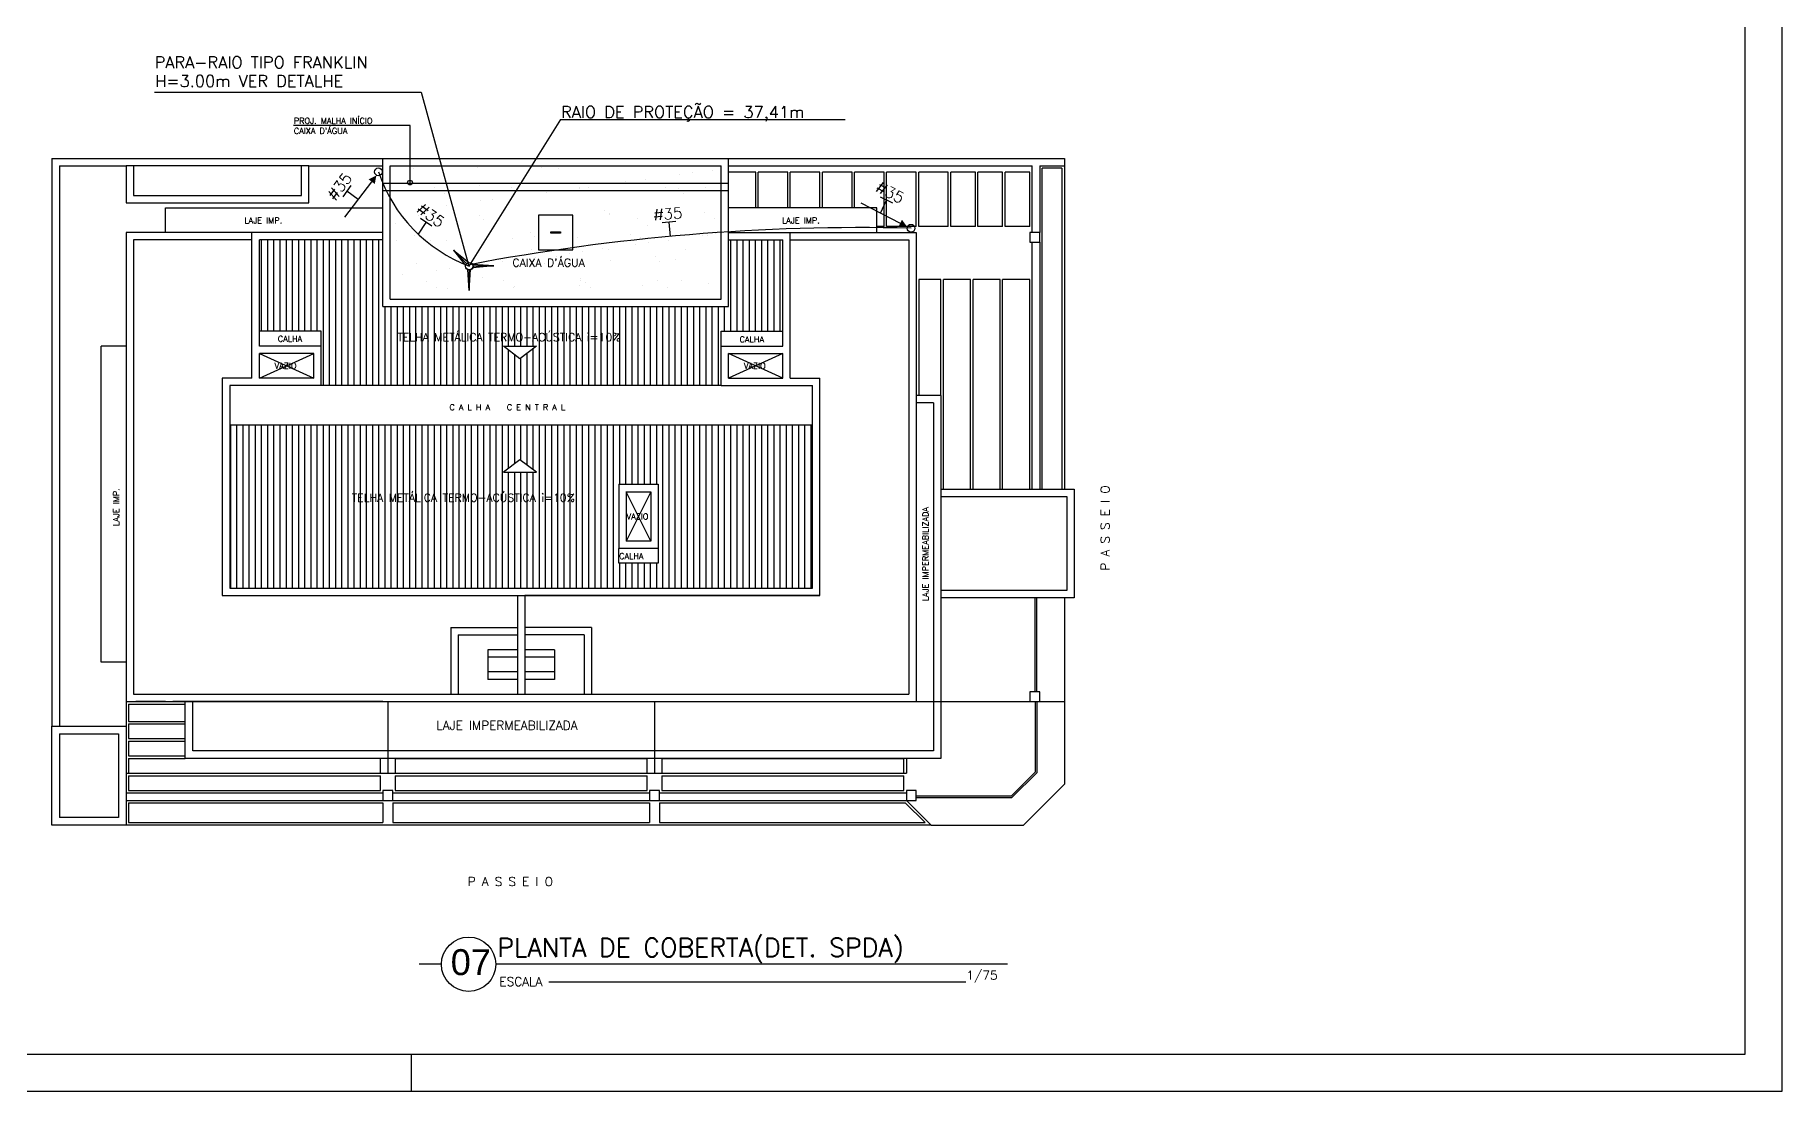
# Model space of a CAD drawing. Header units: millimetres. Extents: x 23536 to 47095, y 9984 to 20154.
# Drawn here: x 23566.61 to 23601.99, y 9984.02 to 10005.41 of the extents above; entities that cross this region are included whole.
import ezdxf
from ezdxf.enums import TextEntityAlignment as Align

# ---------------------------------------------------------------- set-up
doc = ezdxf.new("R2010")
doc.units = ezdxf.units.MM
doc.header["$LTSCALE"] = 30
doc.header["$MEASUREMENT"] = 0
doc.layers.get('0').update_dxf_attribs({"linetype": 'CONTINUOUS'})
for name, color, linetype in [('BITOLA', 7, 'CONTINUOUS'), ('CERC02', 3, 'CONTINUOUS'), ('DESNIVEL', 7, 'CONTINUOUS'), ('INDICACÃO', 9, 'CONTINUOUS'), ('LAYER2', 3, 'CONTINUOUS'), ('LAYER4', 7, 'CONTINUOUS'), ('LAYER8', 1, 'CONTINUOUS'), ('PAREDE01', 2, 'CONTINUOUS'), ('projeto', 8, 'CONTINUOUS'), ('SOMENTE_FIACAO', 3, 'CONTINUOUS'), ('spda', 3, 'CONTINUOUS'), ('TEXT02', 3, 'CONTINUOUS'), ('TEXTO01', 2, 'CONTINUOUS'), ('TEXTO03', 6, 'CONTINUOUS')]:
    doc.layers.add(name, color=color, linetype=linetype)
doc.styles.add('ARIAL', font='arial.ttf', dxfattribs={"height": 0.2})
doc.styles.add('ROMANS', font='romans.shx', dxfattribs={"height": 0.14})

# ---------------------------------------------------------------- blocks, each defined once
blk = doc.blocks.new('A$C00126118')
at = {"layer": 'LAYER2'}
blk.add_line((0.3, 0.367), (0, 0.367), dxfattribs=at)
blk.add_circle((0.667, 0.367), 0.367, dxfattribs=at)
blk = doc.blocks.new('bitol')
for p, q in [((2.3, 3.2), (9.5, 3.2)), ((3.1, 6.9), (10.4, 6.9)), ((5.3, 10), (3.3, 0)), ((9.4, 10), (7.4, 0))]:
    blk.add_line(p, q)
at = {"style": 'ROMANS'}
blk.add_attdef('BS', (10.8, 0), '', height=10, dxfattribs=at)
blk = doc.blocks.new('T')
at = {"linetype": 'Continuous'}
for p, q in [((4.6, 9.5), (-4.6, 9.5)), ((0, 0), (0, 9.5))]:
    blk.add_line(p, q, dxfattribs=at)
blk = doc.blocks.new('*U146', base_point=(-2215.8, 511.3))
at = {"layer": 'SOMENTE_FIACAO', "xscale": 1.2, "yscale": 1.2, "zscale": 1.2, "rotation": 90.00000000000601}
blk.add_blockref('T', (-2215.8, 511.3), dxfattribs=at)

msp = doc.modelspace()

# ---------------------------------------------------------------- linework, layer by layer
for p, q in [((23569.035, 10004.244), (23574.43, 10004.244)), ((23574.43, 10004.244), (23575.398, 10000.726)), ((23577.256, 10003.694, -17.265), (23575.398, 10000.726)), ((23577.256, 10003.694, -17.265), (23583.018, 10003.694, -17.265))]:
    msp.add_line(p, q)
at = {"layer": 'CERC02'}
for p, q in [((23601.987, 9984.02), (23601.987, 10028.57)), ((23574.237, 9984.02), (23574.237, 9984.77)), ((23540.787, 9984.02), (23601.987, 9984.02))]:
    msp.add_line(p, q, dxfattribs=at)
at = {"layer": 'DESNIVEL'}
for centre, radius, start, end in [((23576.501, 10003.62), 3.096, 198.5958, 249.2722), ((23583.354, 9959.152, 34.682), 42.352, 88.6523, 100.8049)]:
    msp.add_arc(centre, radius, start, end, dxfattribs=at)
at = {"layer": 'INDICACÃO'}
msp.add_circle((23575.407, 10000.722), 0.0779, dxfattribs=at)
at = {"layer": 'LAYER2'}
msp.add_line((23586.307, 9986.587), (23575.942, 9986.587), dxfattribs=at)
at = {"layer": 'LAYER4'}
msp.add_line((23577.02, 9986.234), (23585.462, 9986.234), dxfattribs=at)
at = {"layer": 'LAYER8'}
for p, q in [((23601.237, 9984.77), (23601.237, 10027.82)), ((23541.537, 9984.77), (23601.237, 9984.77))]:
    msp.add_line(p, q, dxfattribs=at)
at = {"layer": 'projeto'}
for p, q in [((23574.206, 10003.574, 17.265), (23571.849, 10003.574, 17.265)), ((23574.206, 10002.415, 17.265), (23574.206, 10003.574, 17.265)), ((23566.956, 10002.906, 17.265), (23573.656, 10002.906, 17.265)), ((23566.956, 10002.906, 17.265), (23566.956, 9991.406, 17.265)), ((23567.106, 10002.756, 17.265), (23568.456, 10002.756, 17.265)), ((23567.106, 10002.756, 17.265), (23567.106, 9991.406, 17.265)), ((23568.456, 10002.756, 17.265), (23568.456, 10002.006, 17.265)), ((23572.156, 10002.756, 17.265), (23568.456, 10002.756, 17.265)), ((23568.606, 10002.756, 17.265), (23568.606, 10002.156, 17.265)), ((23572.006, 10002.156, 17.265), (23572.006, 10002.756, 17.265)), ((23572.156, 10002.756, 17.265), (23573.656, 10002.756, 17.265)), ((23572.156, 10002.006, 17.265), (23572.156, 10002.756, 17.265)), ((23573.656, 10002.906, 17.265), (23580.656, 10002.906, 17.265)), ((23573.656, 9999.906, 17.265), (23573.656, 10002.906, 17.265)), ((23573.806, 10002.756, 17.265), (23580.506, 10002.756, 17.265)), ((23573.806, 10000.056, 17.265), (23573.806, 10002.756, 17.265)), ((23575.582, 10002.717, 17.265), (23575.582, 10002.717, 17.265)), ((23576.861, 10002.711, 17.265), (23576.861, 10002.711, 17.265)), ((23579.151, 10002.743, 17.265), (23579.151, 10002.743, 17.265)), ((23580.506, 10001.406, 17.265), (23580.506, 10002.756, 17.265)), ((23580.656, 10002.906, 17.265), (23587.456, 10002.906, 17.265)), ((23580.656, 10001.406, 17.265), (23580.656, 10002.906, 17.265)), ((23580.656, 10002.756, 17.265), (23586.806, 10002.756, 17.265)), ((23586.806, 10001.406, 17.265), (23586.806, 10002.756, 17.265)), ((23586.956, 10002.756, 17.265), (23587.456, 10002.756, 17.265)), ((23586.956, 10002.756, 17.265), (23586.956, 10001.406, 17.265)), ((23587.456, 10002.906, 17.265), (23587.456, 10002.756, 17.265)), ((23587.456, 10002.756, 17.265), (23587.456, 9996.206, 17.265)), ((23573.656, 10002.406, 17.265), (23580.656, 10002.406, 17.265)), ((23574.273, 10002.7, 17.265), (23574.273, 10002.7, 17.265)), ((23577.213, 10002.703, 17.265), (23577.213, 10002.703, 17.265)), ((23578.317, 10002.4, 17.265), (23578.317, 10002.4, 17.265)), ((23578.577, 10002.434, 17.265), (23578.577, 10002.434, 17.265)), ((23578.984, 10002.487, 17.265), (23578.984, 10002.487, 17.265)), ((23579.663, 10002.577, 17.265), (23579.663, 10002.577, 17.265)), ((23579.923, 10002.611, 17.265), (23579.923, 10002.611, 17.265)), ((23580.33, 10002.664, 17.265), (23580.33, 10002.664, 17.265)), ((23581.206, 10002.628, 17.265), (23580.656, 10002.628, 17.265)), ((23581.206, 10001.906, 17.265), (23581.206, 10002.628, 17.265)), ((23581.856, 10002.628, 17.265), (23581.256, 10002.628, 17.265)), ((23581.256, 10001.906, 17.265), (23581.256, 10002.628, 17.265)), ((23581.856, 10001.906, 17.265), (23581.856, 10002.628, 17.265)), ((23582.506, 10002.628, 17.265), (23581.906, 10002.628, 17.265)), ((23581.906, 10001.906, 17.265), (23581.906, 10002.628, 17.265)), ((23582.506, 10002.628, 17.265), (23581.906, 10002.628, 17.265)), ((23581.906, 10001.906, 17.265), (23581.906, 10002.628, 17.265)), ((23582.506, 10001.906, 17.265), (23582.506, 10002.628, 17.265)), ((23583.156, 10002.628, 17.265), (23582.556, 10002.628, 17.265)), ((23582.556, 10001.906, 17.265), (23582.556, 10002.628, 17.265)), ((23583.156, 10001.906, 17.265), (23583.156, 10002.628, 17.265)), ((23583.806, 10002.628, 17.265), (23583.206, 10002.628, 17.265)), ((23583.206, 10001.906, 17.265), (23583.206, 10002.628, 17.265)), ((23583.806, 10001.528, 17.265), (23583.806, 10002.628, 17.265)), ((23584.456, 10002.628, 17.265), (23583.856, 10002.628, 17.265)), ((23583.856, 10001.528, 17.265), (23583.856, 10002.628, 17.265)), ((23584.456, 10001.528, 17.265), (23584.456, 10002.628, 17.265)), ((23584.506, 10001.528, 17.265), (23584.506, 10002.628, 17.265)), ((23585.106, 10002.628, 17.265), (23584.506, 10002.628, 17.265)), ((23585.106, 10001.528, 17.265), (23585.106, 10002.628, 17.265)), ((23585.156, 10001.528, 17.265), (23585.156, 10002.628, 17.265)), ((23585.656, 10002.628, 17.265), (23585.156, 10002.628, 17.265)), ((23585.656, 10001.528, 17.265), (23585.656, 10002.628, 17.265)), ((23585.706, 10001.528, 17.265), (23585.706, 10002.628, 17.265)), ((23586.206, 10002.628, 17.265), (23585.706, 10002.628, 17.265)), ((23586.206, 10001.528, 17.265), (23586.206, 10002.628, 17.265)), ((23586.256, 10001.528, 17.265), (23586.256, 10002.628, 17.265)), ((23586.756, 10002.628, 17.265), (23586.256, 10002.628, 17.265)), ((23586.756, 10001.528, 17.265), (23586.756, 10002.628, 17.265)), ((23587.006, 9996.206, 17.265), (23587.006, 10002.706, 17.265)), ((23587.406, 10002.706, 17.265), (23587.006, 10002.706, 17.265)), ((23587.406, 10002.706, 17.265), (23587.406, 9996.206, 17.265)), ((23568.456, 10002.006, 17.265), (23572.156, 10002.006, 17.265)), ((23568.606, 10002.156, 17.265), (23572.006, 10002.156, 17.265)), ((23573.656, 10002.256, 17.265), (23580.656, 10002.256, 17.265)), ((23574.7, 10002.307, 17.265), (23574.7, 10002.307, 17.265)), ((23574.908, 10002.199, 17.265), (23574.908, 10002.199, 17.265)), ((23575.618, 10002.348, 17.265), (23575.618, 10002.348, 17.265)), ((23575.625, 10002.045, 17.265), (23575.625, 10002.045, 17.265)), ((23575.71, 10002.264, 17.265), (23575.71, 10002.264, 17.265)), ((23575.886, 10002.079, 17.265), (23575.886, 10002.079, 17.265)), ((23576.257, 10002.31, 17.265), (23576.257, 10002.31, 17.265)), ((23576.258, 10002.248, 17.265), (23576.258, 10002.248, 17.265)), ((23576.292, 10002.133, 17.265), (23576.292, 10002.133, 17.265)), ((23576.971, 10002.222, 17.265), (23576.971, 10002.222, 17.265)), ((23577.232, 10002.257, 17.265), (23577.232, 10002.257, 17.265)), ((23577.567, 10002.265, 17.265), (23577.567, 10002.265, 17.265)), ((23577.638, 10002.31, 17.265), (23577.638, 10002.31, 17.265)), ((23577.648, 10002.304, 17.265), (23577.648, 10002.304, 17.265)), ((23577.814, 10002.313, 17.265), (23577.814, 10002.313, 17.265)), ((23578.846, 10002.258, 17.265), (23578.846, 10002.258, 17.265)), ((23579.371, 10002.315, 17.265), (23579.371, 10002.315, 17.265)), ((23579.649, 10002.287, 17.265), (23579.649, 10002.287, 17.265)), ((23579.741, 10002.203, 17.265), (23579.741, 10002.203, 17.265)), ((23580.197, 10002.307, 17.265), (23580.197, 10002.307, 17.265)), ((23569.256, 10001.406, 17.265), (23569.256, 10001.906, 17.265)), ((23569.256, 10001.906, 17.265), (23573.656, 10001.906, 17.265)), ((23574.384, 10001.757, 17.265), (23574.384, 10001.757, 17.265)), ((23574.521, 10001.951, 17.265), (23574.521, 10001.951, 17.265)), ((23574.538, 10001.827, 17.265), (23574.538, 10001.827, 17.265)), ((23574.556, 10001.696, 17.265), (23574.556, 10001.696, 17.265)), ((23574.621, 10001.814, 17.265), (23574.621, 10001.814, 17.265)), ((23574.642, 10001.783, -17.417), (23574.642, 10001.783, -17.417)), ((23574.842, 10001.673, 17.265), (23574.842, 10001.673, 17.265)), ((23574.946, 10001.956, 17.265), (23574.946, 10001.956, 17.265)), ((23575.614, 10001.753, 17.265), (23575.614, 10001.753, 17.265)), ((23575.691, 10001.676, 17.265), (23575.691, 10001.676, 17.265)), ((23576.145, 10001.865, 17.265), (23576.145, 10001.865, 17.265)), ((23577.506, 10001.756, 17.265), (23576.806, 10001.756, 17.265)), ((23576.806, 10001.756, 17.265), (23576.806, 10001.056, 17.265)), ((23577.506, 10001.056, 17.265), (23577.506, 10001.756, 17.265)), ((23578.146, 10001.848, 17.265), (23578.146, 10001.848, 17.265)), ((23578.238, 10001.764, 17.265), (23578.238, 10001.764, 17.265)), ((23578.243, 10001.796, 17.265), (23578.243, 10001.796, 17.265)), ((23578.805, 10001.681, 17.265), (23578.805, 10001.681, 17.265)), ((23579.421, 10001.814, 17.265), (23579.421, 10001.814, 17.265)), ((23580.176, 10001.804, 17.265), (23580.176, 10001.804, 17.265)), ((23580.362, 10001.684, 17.265), (23580.362, 10001.684, 17.265)), ((23583.656, 10001.906, 17.265), (23580.656, 10001.906, 17.265)), ((23583.656, 10001.406, 17.265), (23583.656, 10001.906, 17.265)), ((23571.006, 10001.406, 17.265), (23568.456, 10001.406, 17.265)), ((23568.456, 10001.406, 17.265), (23568.456, 9991.906, 17.265)), ((23573.656, 10001.406, 17.265), (23571.006, 10001.406, 17.265)), ((23571.006, 9998.456, 17.265), (23571.006, 10001.406, 17.265)), ((23573.911, 10001.591, -17.417), (23573.911, 10001.591, -17.417)), ((23574.301, 10001.337, -17.417), (23574.301, 10001.337, -17.417)), ((23574.46, 10001.519, 17.265), (23574.46, 10001.519, 17.265)), ((23575.902, 10001.541, 17.265), (23575.902, 10001.541, 17.265)), ((23576.643, 10001.409, 17.265), (23576.643, 10001.409, 17.265)), ((23576.735, 10001.325, 17.265), (23576.735, 10001.325, 17.265)), ((23577.055, 10001.42, 17.265), (23577.256, 10001.42, 17.265)), ((23577.055, 10001.393, 17.265), (23577.055, 10001.42, 17.265)), ((23577.256, 10001.393, 17.265), (23577.055, 10001.393, 17.265)), ((23577.256, 10001.42, 17.265), (23577.256, 10001.393, 17.265)), ((23577.599, 10001.301, 17.265), (23577.599, 10001.301, 17.265)), ((23578.673, 10001.365, 17.265), (23578.673, 10001.365, 17.265)), ((23578.878, 10001.295, 17.265), (23578.878, 10001.295, 17.265)), ((23579.016, 10001.547, 17.265), (23579.016, 10001.547, 17.265)), ((23580.124, 10001.343, 17.265), (23580.124, 10001.343, 17.265)), ((23580.228, 10001.344, 17.265), (23580.228, 10001.344, 17.265)), ((23580.384, 10001.377, 17.265), (23580.384, 10001.377, 17.265)), ((23580.506, 10000.056, 17.265), (23580.506, 10001.406, 17.265)), ((23580.656, 10001.406, 17.265), (23581.906, 10001.406, 17.265)), ((23580.656, 9999.906, 17.265), (23580.656, 10001.406, 17.265)), ((23581.906, 10001.406, 17.265), (23584.456, 10001.406, 17.265)), ((23581.906, 9998.456, 17.265), (23581.906, 10001.406, 17.265)), ((23583.806, 10001.528, 17.265), (23583.656, 10001.528, 17.265)), ((23584.456, 10001.528, 17.265), (23583.856, 10001.528, 17.265)), ((23584.456, 10001.406, 17.265), (23584.456, 9991.906, 17.265)), ((23585.106, 10001.528, 17.265), (23584.506, 10001.528, 17.265)), ((23585.656, 10001.528, 17.265), (23585.156, 10001.528, 17.265)), ((23586.206, 10001.528, 17.265), (23585.706, 10001.528, 17.265)), ((23586.756, 10001.528, 17.265), (23586.256, 10001.528, 17.265)), ((23586.956, 10001.406, 17.265), (23586.756, 10001.406, 17.265)), ((23586.756, 10001.406, 17.265), (23586.756, 10001.206, 17.265)), ((23586.956, 10001.206, 17.265), (23586.956, 10001.406, 17.265)), ((23571.006, 10001.256, 17.265), (23568.606, 10001.256, 17.265)), ((23568.606, 10001.256, 17.265), (23568.606, 9992.056, 17.265)), ((23573.656, 10001.256, 17.265), (23571.156, 10001.256, 17.265)), ((23571.156, 9999.106, 17.265), (23571.156, 10001.256, 17.265)), ((23571.202, 9999.406, 17.265), (23571.202, 10001.256, 17.265)), ((23571.327, 9999.406, 17.265), (23571.327, 10001.256, 17.265)), ((23571.452, 9999.406, 17.265), (23571.452, 10001.256, 17.265)), ((23571.577, 9999.406, 17.265), (23571.577, 10001.256, 17.265)), ((23571.702, 9999.406, 17.265), (23571.702, 10001.256, 17.265)), ((23571.827, 9999.406, 17.265), (23571.827, 10001.256, 17.265)), ((23571.952, 9999.406, 17.265), (23571.952, 10001.256, 17.265)), ((23572.077, 9999.406, 17.265), (23572.077, 10001.256, 17.265)), ((23572.202, 9999.406, 17.265), (23572.202, 10001.256, 17.265)), ((23572.327, 9999.406, 17.265), (23572.327, 10001.256, 17.265)), ((23572.452, 9998.306, 17.265), (23572.452, 10001.256, 17.265)), ((23572.577, 9998.306, 17.265), (23572.577, 10001.256, 17.265)), ((23572.702, 9998.306, 17.265), (23572.702, 10001.256, 17.265)), ((23572.827, 9998.306, 17.265), (23572.827, 10001.256, 17.265)), ((23572.952, 9998.306, 17.265), (23572.952, 10001.256, 17.265)), ((23573.077, 9998.306, 17.265), (23573.077, 10001.256, 17.265)), ((23573.202, 9998.306, 17.265), (23573.202, 10001.256, 17.265)), ((23573.327, 9998.306, 17.265), (23573.327, 10001.256, 17.265)), ((23573.452, 9998.306, 17.265), (23573.452, 10001.256, 17.265)), ((23573.577, 9998.306, 17.265), (23573.577, 10001.256, 17.265)), ((23573.933, 10001.244, -17.417), (23573.933, 10001.244, -17.417)), ((23574.617, 10001.242, 17.265), (23574.617, 10001.242, 17.265)), ((23574.939, 10001.236, 17.265), (23574.939, 10001.236, 17.265)), ((23575.104, 10001.055, 17.265), (23575.104, 10001.055, 17.265)), ((23575.14, 10000.971, 17.265), (23575.14, 10000.971, 17.265)), ((23576.29, 10001.285, 17.265), (23576.29, 10001.285, 17.265)), ((23576.661, 10001.058, 17.265), (23576.661, 10001.058, 17.265)), ((23576.806, 10001.056, 17.265), (23577.506, 10001.056, 17.265)), ((23577.432, 10000.988, 17.265), (23577.432, 10000.988, 17.265)), ((23577.693, 10001.023, 17.265), (23577.693, 10001.023, 17.265)), ((23578.099, 10001.076, 17.265), (23578.099, 10001.076, 17.265)), ((23578.218, 10001.06, 17.265), (23578.218, 10001.06, 17.265)), ((23578.778, 10001.166, 17.265), (23578.778, 10001.166, 17.265)), ((23579.038, 10001.2, 17.265), (23579.038, 10001.2, 17.265)), ((23579.445, 10001.253, 17.265), (23579.445, 10001.253, 17.265)), ((23579.775, 10001.063, 17.265), (23579.775, 10001.063, 17.265)), ((23580.656, 10001.256, 17.265), (23581.756, 10001.256, 17.265)), ((23580.702, 9999.406, 17.265), (23580.702, 10001.256, 17.265)), ((23580.827, 9999.406, 17.265), (23580.827, 10001.256, 17.265)), ((23580.952, 9999.406, 17.265), (23580.952, 10001.256, 17.265)), ((23581.077, 9999.406, 17.265), (23581.077, 10001.256, 17.265)), ((23581.202, 9999.406, 17.265), (23581.202, 10001.256, 17.265)), ((23581.327, 9999.406, 17.265), (23581.327, 10001.256, 17.265)), ((23581.452, 9999.406, 17.265), (23581.452, 10001.256, 17.265)), ((23581.577, 9999.406, 17.265), (23581.577, 10001.256, 17.265)), ((23581.702, 9999.406, 17.265), (23581.702, 10001.256, 17.265)), ((23581.756, 9999.106, 17.265), (23581.756, 10001.256, 17.265)), ((23581.906, 10001.256, 17.265), (23584.306, 10001.256, 17.265)), ((23584.306, 10001.256, 17.265), (23584.306, 9992.056, 17.265)), ((23586.756, 10001.206, 17.265), (23586.956, 10001.206, 17.265)), ((23586.806, 9996.206, 17.265), (23586.806, 10001.206, 17.265)), ((23586.956, 10001.206, 17.265), (23586.956, 9996.206, 17.265)), ((23574.336, 10000.773, 17.265), (23574.336, 10000.773, 17.265)), ((23574.741, 10000.634, 17.265), (23574.741, 10000.634, 17.265)), ((23575.001, 10000.668, 17.265), (23575.001, 10000.668, 17.265)), ((23575.232, 10000.886, 17.265), (23575.232, 10000.886, 17.265)), ((23575.407, 10000.722, 17.265), (23575.407, 10000.722, 17.265)), ((23575.645, 10000.79, 17.265), (23575.645, 10000.79, 17.265)), ((23576.086, 10000.811, 17.265), (23576.086, 10000.811, 17.265)), ((23576.347, 10000.846, 17.265), (23576.347, 10000.846, 17.265)), ((23576.753, 10000.899, 17.265), (23576.753, 10000.899, 17.265)), ((23576.924, 10000.784, 17.265), (23576.924, 10000.784, 17.265)), ((23577.17, 10000.926, 17.265), (23577.17, 10000.926, 17.265)), ((23578.275, 10000.832, 17.265), (23578.275, 10000.832, 17.265)), ((23579.171, 10000.909, 17.265), (23579.171, 10000.909, 17.265)), ((23579.263, 10000.825, 17.265), (23579.263, 10000.825, 17.265)), ((23579.584, 10000.849, 17.265), (23579.584, 10000.849, 17.265)), ((23574.061, 10000.545, 17.265), (23574.061, 10000.545, 17.265)), ((23574.538, 10000.421, 17.265), (23574.538, 10000.421, 17.265)), ((23574.749, 10000.286, 17.265), (23574.749, 10000.286, 17.265)), ((23574.971, 10000.272, 17.265), (23574.971, 10000.272, 17.265)), ((23575.667, 10000.487, 17.265), (23575.667, 10000.487, 17.265)), ((23576.095, 10000.423, 17.265), (23576.095, 10000.423, 17.265)), ((23576.306, 10000.289, 17.265), (23576.306, 10000.289, 17.265)), ((23576.321, 10000.321, 17.265), (23576.321, 10000.321, 17.265)), ((23577.63, 10000.338, 17.265), (23577.63, 10000.338, 17.265)), ((23577.652, 10000.426, 17.265), (23577.652, 10000.426, 17.265)), ((23577.668, 10000.47, 17.265), (23577.668, 10000.47, 17.265)), ((23577.76, 10000.386, 17.265), (23577.76, 10000.386, 17.265)), ((23577.863, 10000.292, 17.265), (23577.863, 10000.292, 17.265)), ((23578.909, 10000.332, 17.265), (23578.909, 10000.332, 17.265)), ((23579.209, 10000.429, 17.265), (23579.209, 10000.429, 17.265)), ((23579.42, 10000.295, 17.265), (23579.42, 10000.295, 17.265)), ((23579.698, 10000.426, 17.265), (23579.698, 10000.426, 17.265)), ((23580.26, 10000.38, 17.265), (23580.26, 10000.38, 17.265)), ((23584.506, 10000.456, 17.265), (23584.506, 9998.106, 17.265)), ((23584.956, 10000.456, 17.265), (23584.506, 10000.456, 17.265)), ((23584.956, 9998.106, 17.265), (23584.956, 10000.456, 17.265)), ((23585.006, 9996.206, 17.265), (23585.006, 10000.456, 17.265)), ((23585.556, 10000.456, 17.265), (23585.006, 10000.456, 17.265)), ((23585.556, 9996.206, 17.265), (23585.556, 10000.456, 17.265)), ((23585.606, 9996.206, 17.265), (23585.606, 10000.456, 17.265)), ((23586.156, 10000.456, 17.265), (23585.606, 10000.456, 17.265)), ((23586.156, 9996.206, 17.265), (23586.156, 10000.456, 17.265)), ((23586.206, 9996.206, 17.265), (23586.206, 10000.456, 17.265)), ((23586.756, 10000.456, 17.265), (23586.206, 10000.456, 17.265)), ((23586.756, 9996.206, 17.265), (23586.756, 10000.456, 17.265)), ((23573.656, 9999.906, 17.265), (23580.656, 9999.906, 17.265)), ((23573.702, 9998.306, 17.265), (23573.702, 9999.906, 17.265)), ((23573.806, 10000.056, 17.265), (23580.506, 10000.056, 17.265)), ((23573.827, 9998.306, 17.265), (23573.827, 9999.906, 17.265)), ((23573.952, 9998.306, 17.265), (23573.952, 9999.906, 17.265)), ((23574.077, 9998.306, 17.265), (23574.077, 9999.906, 17.265)), ((23574.202, 9998.306, 17.265), (23574.202, 9999.906, 17.265)), ((23574.327, 9998.306, 17.265), (23574.327, 9999.906, 17.265)), ((23574.452, 9998.306, 17.265), (23574.452, 9999.906, 17.265)), ((23574.577, 9998.306, 17.265), (23574.577, 9999.906, 17.265)), ((23574.702, 9998.306, 17.265), (23574.702, 9999.906, 17.265)), ((23574.827, 9998.306, 17.265), (23574.827, 9999.906, 17.265)), ((23574.952, 9998.306, 17.265), (23574.952, 9999.906, 17.265)), ((23575.077, 9998.306, 17.265), (23575.077, 9999.906, 17.265)), ((23575.202, 9998.306, 17.265), (23575.202, 9999.906, 17.265)), ((23575.327, 9998.306, 17.265), (23575.327, 9999.906, 17.265)), ((23575.452, 9998.306, 17.265), (23575.452, 9999.906, 17.265)), ((23575.577, 9998.306, 17.265), (23575.577, 9999.906, 17.265)), ((23575.702, 9998.306, 17.265), (23575.702, 9999.906, 17.265)), ((23575.827, 9998.306, 17.265), (23575.827, 9999.906, 17.265)), ((23575.952, 9998.306, 17.265), (23575.952, 9999.906, 17.265)), ((23576.077, 9998.306, 17.265), (23576.077, 9999.906, 17.265)), ((23576.202, 9999.1, 17.265), (23576.202, 9999.906, 17.265)), ((23576.327, 9999.1, 17.265), (23576.327, 9999.906, 17.265)), ((23576.452, 9999.1, 17.265), (23576.452, 9999.906, 17.265)), ((23576.577, 9999.1, 17.265), (23576.577, 9999.906, 17.265)), ((23576.702, 9999.1, 17.265), (23576.702, 9999.906, 17.265)), ((23576.827, 9998.306, 17.265), (23576.827, 9999.906, 17.265)), ((23576.952, 9998.306, 17.265), (23576.952, 9999.906, 17.265)), ((23577.077, 9998.306, 17.265), (23577.077, 9999.906, 17.265)), ((23577.202, 9998.306, 17.265), (23577.202, 9999.906, 17.265)), ((23577.327, 9998.306, 17.265), (23577.327, 9999.906, 17.265)), ((23577.452, 9998.306, 17.265), (23577.452, 9999.906, 17.265)), ((23577.577, 9998.306, 17.265), (23577.577, 9999.906, 17.265)), ((23577.702, 9998.306, 17.265), (23577.702, 9999.906, 17.265)), ((23577.827, 9998.306, 17.265), (23577.827, 9999.906, 17.265)), ((23577.952, 9998.306, 17.265), (23577.952, 9999.906, 17.265)), ((23578.077, 9998.306, 17.265), (23578.077, 9999.906, 17.265)), ((23578.202, 9998.306, 17.265), (23578.202, 9999.906, 17.265)), ((23578.327, 9998.306, 17.265), (23578.327, 9999.906, 17.265)), ((23578.452, 9998.306, 17.265), (23578.452, 9999.906, 17.265)), ((23578.577, 9998.306, 17.265), (23578.577, 9999.906, 17.265)), ((23578.702, 9998.306, 17.265), (23578.702, 9999.906, 17.265)), ((23578.827, 9998.306, 17.265), (23578.827, 9999.906, 17.265)), ((23578.952, 9998.306, 17.265), (23578.952, 9999.906, 17.265)), ((23579.077, 9998.306, 17.265), (23579.077, 9999.906, 17.265)), ((23579.202, 9998.306, 17.265), (23579.202, 9999.906, 17.265)), ((23579.327, 9998.306, 17.265), (23579.327, 9999.906, 17.265)), ((23579.452, 9998.306, 17.265), (23579.452, 9999.906, 17.265)), ((23579.577, 9998.306, 17.265), (23579.577, 9999.906, 17.265)), ((23579.702, 9998.306, 17.265), (23579.702, 9999.906, 17.265)), ((23579.827, 9998.306, 17.265), (23579.827, 9999.906, 17.265)), ((23579.952, 9998.306, 17.265), (23579.952, 9999.906, 17.265)), ((23580.077, 9998.306, 17.265), (23580.077, 9999.906, 17.265)), ((23580.202, 9998.306, 17.265), (23580.202, 9999.906, 17.265)), ((23580.327, 9998.306, 17.265), (23580.327, 9999.906, 17.265)), ((23580.452, 9998.306, 17.265), (23580.452, 9999.906, 17.265)), ((23580.577, 9999.406, 17.265), (23580.577, 9999.906, 17.265)), ((23572.406, 9999.406, 17.265), (23571.156, 9999.406, 17.265)), ((23572.406, 9999.106, 17.265), (23572.406, 9999.406, 17.265)), ((23580.506, 9999.406, 17.265), (23581.756, 9999.406, 17.265)), ((23580.506, 9999.106, 17.265), (23580.506, 9999.406, 17.265)), ((23568.456, 9999.106, 17.265), (23567.956, 9999.106, 17.265)), ((23567.956, 9992.706, 17.265), (23567.956, 9999.106, 17.265)), ((23572.406, 9999.106, 17.265), (23571.156, 9999.106, 17.265)), ((23572.256, 9998.956, 17.265), (23571.156, 9998.956, 17.265)), ((23571.156, 9998.456, 17.265), (23571.156, 9998.956, 17.265)), ((23571.156, 9998.956, 17.265), (23572.256, 9998.456, 17.265)), ((23571.156, 9998.456, 17.265), (23572.256, 9998.956, 17.265)), ((23572.256, 9998.456, 17.265), (23572.256, 9998.956, 17.265)), ((23572.406, 9998.306, 17.265), (23572.406, 9999.106, 17.265)), ((23576.433, 9998.85, 17.265), (23576.101, 9999.1, 17.265)), ((23576.101, 9999.1, 17.265), (23576.765, 9999.1, 17.265)), ((23576.202, 9998.306, 17.265), (23576.202, 9999.024, 17.265)), ((23576.327, 9998.306, 17.265), (23576.327, 9998.93, 17.265)), ((23576.765, 9999.1, 17.265), (23576.433, 9998.85, 17.265)), ((23576.452, 9998.306, 17.265), (23576.452, 9998.864, 17.265)), ((23576.577, 9998.306, 17.265), (23576.577, 9998.958, 17.265)), ((23576.702, 9998.306, 17.265), (23576.702, 9999.052, 17.265)), ((23576.765, 9999.1, 17.265), (23576.765, 9999.1, 17.265)), ((23580.506, 9999.106, 17.265), (23581.756, 9999.106, 17.265)), ((23580.506, 9998.306, 17.265), (23580.506, 9999.106, 17.265)), ((23580.656, 9998.956, 17.265), (23581.756, 9998.956, 17.265)), ((23580.656, 9998.456, 17.265), (23580.656, 9998.956, 17.265)), ((23581.756, 9998.956, 17.265), (23580.656, 9998.456, 17.265)), ((23581.756, 9998.456, 17.265), (23580.656, 9998.956, 17.265)), ((23581.756, 9998.456, 17.265), (23581.756, 9998.956, 17.265)), ((23570.406, 9998.456, 17.265), (23570.406, 9994.056, 17.265)), ((23571.006, 9998.456, 17.265), (23570.406, 9998.456, 17.265)), ((23570.556, 9998.306, 17.265), (23570.556, 9994.206, 17.265)), ((23572.406, 9998.306, 17.265), (23570.556, 9998.306, 17.265)), ((23572.256, 9998.456, 17.265), (23571.156, 9998.456, 17.265)), ((23580.506, 9998.306, 17.265), (23572.406, 9998.306, 17.265)), ((23580.506, 9998.306, 17.265), (23582.356, 9998.306, 17.265)), ((23580.656, 9998.456, 17.265), (23581.756, 9998.456, 17.265)), ((23581.906, 9998.456, 17.265), (23582.506, 9998.456, 17.265)), ((23582.356, 9994.206, 17.265), (23582.356, 9998.306, 17.265)), ((23582.506, 9994.056, 17.265), (23582.506, 9998.456, 17.265)), ((23568.456, 9998.006, 17.265), (23568.456, 9989.606, 17.265)), ((23584.956, 9998.106, 17.265), (23584.456, 9998.106, 17.265)), ((23584.806, 9997.956, 17.265), (23584.456, 9997.956, 17.265)), ((23584.806, 9997.956, 17.265), (23584.806, 9990.906, 17.265)), ((23584.956, 9998.106, 17.265), (23584.956, 9990.756, 17.265)), ((23582.356, 9997.506, 17.265), (23570.556, 9997.506, 17.265)), ((23570.577, 9994.206, 17.265), (23570.577, 9997.506, 17.265)), ((23570.702, 9994.206, 17.265), (23570.702, 9997.506, 17.265)), ((23570.827, 9994.206, 17.265), (23570.827, 9997.506, 17.265)), ((23570.952, 9994.206, 17.265), (23570.952, 9997.506, 17.265)), ((23571.077, 9994.206, 17.265), (23571.077, 9997.506, 17.265)), ((23571.202, 9994.206, 17.265), (23571.202, 9997.506, 17.265)), ((23571.327, 9994.206, 17.265), (23571.327, 9997.506, 17.265)), ((23571.452, 9994.206, 17.265), (23571.452, 9997.506, 17.265)), ((23571.577, 9994.206, 17.265), (23571.577, 9997.506, 17.265)), ((23571.702, 9994.206, 17.265), (23571.702, 9997.506, 17.265)), ((23571.827, 9994.206, 17.265), (23571.827, 9997.506, 17.265)), ((23571.952, 9994.206, 17.265), (23571.952, 9997.506, 17.265)), ((23572.077, 9994.206, 17.265), (23572.077, 9997.506, 17.265)), ((23572.202, 9994.206, 17.265), (23572.202, 9997.506, 17.265)), ((23572.327, 9994.206, 17.265), (23572.327, 9997.506, 17.265)), ((23572.452, 9994.206, 17.265), (23572.452, 9997.506, 17.265)), ((23572.577, 9994.206, 17.265), (23572.577, 9997.506, 17.265)), ((23572.702, 9994.206, 17.265), (23572.702, 9997.506, 17.265)), ((23572.827, 9994.206, 17.265), (23572.827, 9997.506, 17.265)), ((23572.952, 9994.206, 17.265), (23572.952, 9997.506, 17.265)), ((23573.077, 9994.206, 17.265), (23573.077, 9997.506, 17.265)), ((23573.202, 9994.206, 17.265), (23573.202, 9997.506, 17.265)), ((23573.327, 9994.206, 17.265), (23573.327, 9997.506, 17.265)), ((23573.452, 9994.206, 17.265), (23573.452, 9997.506, 17.265)), ((23573.577, 9994.206, 17.265), (23573.577, 9997.506, 17.265)), ((23573.702, 9994.206, 17.265), (23573.702, 9997.506, 17.265)), ((23573.827, 9994.206, 17.265), (23573.827, 9997.506, 17.265)), ((23573.952, 9994.206, 17.265), (23573.952, 9997.506, 17.265)), ((23574.077, 9994.206, 17.265), (23574.077, 9997.506, 17.265)), ((23574.202, 9994.206, 17.265), (23574.202, 9997.506, 17.265)), ((23574.327, 9994.206, 17.265), (23574.327, 9997.506, 17.265)), ((23574.452, 9994.206, 17.265), (23574.452, 9997.506, 17.265)), ((23574.577, 9994.206, 17.265), (23574.577, 9997.506, 17.265)), ((23574.702, 9994.206, 17.265), (23574.702, 9997.506, 17.265)), ((23574.827, 9994.206, 17.265), (23574.827, 9997.506, 17.265)), ((23574.952, 9994.206, 17.265), (23574.952, 9997.506, 17.265)), ((23575.077, 9994.206, 17.265), (23575.077, 9997.506, 17.265)), ((23575.202, 9994.206, 17.265), (23575.202, 9997.506, 17.265)), ((23575.327, 9994.206, 17.265), (23575.327, 9997.506, 17.265)), ((23575.452, 9994.206, 17.265), (23575.452, 9997.506, 17.265)), ((23575.577, 9994.206, 17.265), (23575.577, 9997.506, 17.265)), ((23575.702, 9994.206, 17.265), (23575.702, 9997.506, 17.265)), ((23575.827, 9994.206, 17.265), (23575.827, 9997.506, 17.265)), ((23575.952, 9994.206, 17.265), (23575.952, 9997.506, 17.265)), ((23576.077, 9994.206, 17.265), (23576.077, 9997.506, 17.265)), ((23576.202, 9996.628, 17.265), (23576.202, 9997.506, 17.265)), ((23576.327, 9996.722, 17.265), (23576.327, 9997.506, 17.265)), ((23576.452, 9996.788, 17.265), (23576.452, 9997.506, 17.265)), ((23576.577, 9996.694, 17.265), (23576.577, 9997.506, 17.265)), ((23576.702, 9996.6, 17.265), (23576.702, 9997.506, 17.265)), ((23576.827, 9994.206, 17.265), (23576.827, 9997.506, 17.265)), ((23576.952, 9994.206, 17.265), (23576.952, 9997.506, 17.265)), ((23577.077, 9994.206, 17.265), (23577.077, 9997.506, 17.265)), ((23577.202, 9994.206, 17.265), (23577.202, 9997.506, 17.265)), ((23577.327, 9994.206, 17.265), (23577.327, 9997.506, 17.265)), ((23577.452, 9994.206, 17.265), (23577.452, 9997.506, 17.265)), ((23577.577, 9994.206, 17.265), (23577.577, 9997.506, 17.265)), ((23577.702, 9994.206, 17.265), (23577.702, 9997.506, 17.265)), ((23577.827, 9994.206, 17.265), (23577.827, 9997.506, 17.265)), ((23577.952, 9994.206, 17.265), (23577.952, 9997.506, 17.265)), ((23578.077, 9994.206, 17.265), (23578.077, 9997.506, 17.265)), ((23578.202, 9994.206, 17.265), (23578.202, 9997.506, 17.265)), ((23578.327, 9994.206, 17.265), (23578.327, 9997.506, 17.265)), ((23578.452, 9996.306, 17.265), (23578.452, 9997.506, 17.265)), ((23578.577, 9996.306, 17.265), (23578.577, 9997.506, 17.265)), ((23578.702, 9996.306, 17.265), (23578.702, 9997.506, 17.265)), ((23578.827, 9996.306, 17.265), (23578.827, 9997.506, 17.265)), ((23578.952, 9996.306, 17.265), (23578.952, 9997.506, 17.265)), ((23579.077, 9996.306, 17.265), (23579.077, 9997.506, 17.265)), ((23579.202, 9996.306, 17.265), (23579.202, 9997.506, 17.265)), ((23579.327, 9994.206, 17.265), (23579.327, 9997.506, 17.265)), ((23579.452, 9994.206, 17.265), (23579.452, 9997.506, 17.265)), ((23579.577, 9994.206, 17.265), (23579.577, 9997.506, 17.265)), ((23579.702, 9994.206, 17.265), (23579.702, 9997.506, 17.265)), ((23579.827, 9994.206, 17.265), (23579.827, 9997.506, 17.265)), ((23579.952, 9994.206, 17.265), (23579.952, 9997.506, 17.265)), ((23580.077, 9994.206, 17.265), (23580.077, 9997.506, 17.265)), ((23580.202, 9994.206, 17.265), (23580.202, 9997.506, 17.265)), ((23580.327, 9994.206, 17.265), (23580.327, 9997.506, 17.265)), ((23580.452, 9994.206, 17.265), (23580.452, 9997.506, 17.265)), ((23580.577, 9994.206, 17.265), (23580.577, 9997.506, 17.265)), ((23580.702, 9994.206, 17.265), (23580.702, 9997.506, 17.265)), ((23580.827, 9994.206, 17.265), (23580.827, 9997.506, 17.265)), ((23580.952, 9994.206, 17.265), (23580.952, 9997.506, 17.265)), ((23581.077, 9994.206, 17.265), (23581.077, 9997.506, 17.265)), ((23581.202, 9994.206, 17.265), (23581.202, 9997.506, 17.265)), ((23581.327, 9994.206, 17.265), (23581.327, 9997.506, 17.265)), ((23581.452, 9994.206, 17.265), (23581.452, 9997.506, 17.265)), ((23581.577, 9994.206, 17.265), (23581.577, 9997.506, 17.265)), ((23581.702, 9994.206, 17.265), (23581.702, 9997.506, 17.265)), ((23581.827, 9994.206, 17.265), (23581.827, 9997.506, 17.265)), ((23581.952, 9994.206, 17.265), (23581.952, 9997.506, 17.265)), ((23582.077, 9994.206, 17.265), (23582.077, 9997.506, 17.265)), ((23582.202, 9994.206, 17.265), (23582.202, 9997.506, 17.265)), ((23582.327, 9994.206, 17.265), (23582.327, 9997.506, 17.265)), ((23576.433, 9996.802, 17.265), (23576.101, 9996.553, 17.265)), ((23576.765, 9996.553, 17.265), (23576.433, 9996.802, 17.265)), ((23576.101, 9996.553, 17.265), (23576.765, 9996.553, 17.265)), ((23576.202, 9994.206, 17.265), (23576.202, 9996.553, 17.265)), ((23576.327, 9994.206, 17.265), (23576.327, 9996.553, 17.265)), ((23576.452, 9994.206, 17.265), (23576.452, 9996.553, 17.265)), ((23576.577, 9994.206, 17.265), (23576.577, 9996.553, 17.265)), ((23576.702, 9994.206, 17.265), (23576.702, 9996.553, 17.265)), ((23576.765, 9996.553, 17.265), (23576.765, 9996.553, 17.265)), ((23578.431, 9996.306, 17.265), (23579.231, 9996.306, 17.265)), ((23578.431, 9996.306, 17.265), (23578.431, 9995.006, 17.265)), ((23578.581, 9996.156, 17.265), (23579.081, 9996.156, 17.265)), ((23578.581, 9996.156, 17.265), (23578.581, 9995.156, 17.265)), ((23579.081, 9996.156, 17.265), (23578.581, 9995.156, 17.265)), ((23579.081, 9995.156, 17.265), (23578.581, 9996.156, 17.265)), ((23579.081, 9996.156, 17.265), (23579.081, 9995.156, 17.265)), ((23579.231, 9996.306, 17.265), (23579.231, 9995.006, 17.265)), ((23584.956, 9996.206, 17.265), (23587.656, 9996.206, 17.265)), ((23584.956, 9996.056, 17.265), (23587.506, 9996.056, 17.265)), ((23587.506, 9996.056, 17.265), (23587.506, 9994.156, 17.265)), ((23587.656, 9996.206, 17.265), (23587.656, 9994.006, 17.265)), ((23579.231, 9995.006, 17.265), (23578.431, 9995.006, 17.265)), ((23578.431, 9994.706, 17.265), (23578.431, 9995.006, 17.265)), ((23579.081, 9995.156, 17.265), (23578.581, 9995.156, 17.265)), ((23579.231, 9995.006, 17.265), (23579.231, 9994.706, 17.265)), ((23579.231, 9994.706, 17.265), (23578.431, 9994.706, 17.265)), ((23578.452, 9994.206, 17.265), (23578.452, 9994.706, 17.265)), ((23578.577, 9994.206, 17.265), (23578.577, 9994.706, 17.265)), ((23578.702, 9994.206, 17.265), (23578.702, 9994.706, 17.265)), ((23578.827, 9994.206, 17.265), (23578.827, 9994.706, 17.265)), ((23578.952, 9994.206, 17.265), (23578.952, 9994.706, 17.265)), ((23579.077, 9994.206, 17.265), (23579.077, 9994.706, 17.265)), ((23579.202, 9994.206, 17.265), (23579.202, 9994.706, 17.265)), ((23570.406, 9994.056, 17.265), (23582.506, 9994.056, 17.265)), ((23570.556, 9994.206, 17.265), (23582.356, 9994.206, 17.265)), ((23576.381, 9994.056, 17.265), (23576.381, 9992.056, 17.265)), ((23576.531, 9994.056, 17.265), (23576.531, 9992.056, 17.265)), ((23582.506, 9994.056, 17.265), (23576.531, 9994.056, 17.265)), ((23587.506, 9994.156, 17.265), (23584.956, 9994.156, 17.265)), ((23587.656, 9994.006, 17.265), (23584.956, 9994.006, 17.265)), ((23586.866, 9992.106, 17.265), (23586.866, 9994.006, 17.265)), ((23586.896, 9992.106, 17.265), (23586.896, 9994.006, 17.265)), ((23587.456, 9994.006, 17.265), (23587.456, 9990.235, 17.265)), ((23575.031, 9993.406, 17.265), (23576.381, 9993.406, 17.265)), ((23575.031, 9993.406, 17.265), (23575.031, 9992.056, 17.265)), ((23575.181, 9993.256, 17.265), (23576.381, 9993.256, 17.265)), ((23575.181, 9993.256, 17.265), (23575.181, 9992.056, 17.265)), ((23577.881, 9993.406, 17.265), (23576.531, 9993.406, 17.265)), ((23577.731, 9993.256, 17.265), (23576.531, 9993.256, 17.265)), ((23577.731, 9993.256, 17.265), (23577.731, 9992.056, 17.265)), ((23577.881, 9993.406, 17.265), (23577.881, 9992.056, 17.265)), ((23575.781, 9992.956, 17.265), (23575.781, 9992.356, 17.265)), ((23576.381, 9992.956, 17.265), (23575.781, 9992.956, 17.265)), ((23576.381, 9992.806, 17.265), (23575.781, 9992.806, 17.265)), ((23577.131, 9992.956, 17.265), (23576.531, 9992.956, 17.265)), ((23577.131, 9992.806, 17.265), (23576.531, 9992.806, 17.265)), ((23577.131, 9992.956, 17.265), (23577.131, 9992.356, 17.265)), ((23568.456, 9992.706, 17.265), (23567.956, 9992.706, 17.265)), ((23576.381, 9992.506, 17.265), (23575.781, 9992.506, 17.265)), ((23577.131, 9992.506, 17.265), (23576.531, 9992.506, 17.265)), ((23576.381, 9992.356, 17.265), (23575.781, 9992.356, 17.265)), ((23577.131, 9992.356, 17.265), (23576.531, 9992.356, 17.265)), ((23586.956, 9992.106, 17.265), (23586.756, 9992.106, 17.265)), ((23586.756, 9992.106, 17.265), (23586.756, 9991.906, 17.265)), ((23586.956, 9991.906, 17.265), (23586.956, 9992.106, 17.265)), ((23568.456, 9991.906, 17.265), (23584.456, 9991.906, 17.265)), ((23568.506, 9991.856, 17.265), (23569.656, 9991.856, 17.265)), ((23568.506, 9991.856, 17.265), (23568.506, 9991.506, 17.265)), ((23568.606, 9992.056, 17.265), (23584.306, 9992.056, 17.265)), ((23569.256, 9991.906, 17.265), (23568.656, 9991.906, 17.265)), ((23573.656, 9991.906, 17.265), (23569.406, 9991.906, 17.265)), ((23569.656, 9990.756, 17.265), (23569.656, 9991.906, 17.265)), ((23569.806, 9990.906, 17.265), (23569.806, 9991.906, 17.265)), ((23570.581, 9991.906, 17.265), (23584.256, 9991.906, 17.265)), ((23573.756, 9991.906, 17.265), (23573.756, 9990.456, 17.265)), ((23579.156, 9991.906, 17.265), (23579.156, 9990.456, 17.265)), ((23579.256, 9991.906, 17.265), (23584.256, 9991.906, 17.265)), ((23583.831, 9991.906, 17.265), (23587.456, 9991.906, 17.265)), ((23586.756, 9991.906, 17.265), (23586.956, 9991.906, 17.265)), ((23586.866, 9991.906, 17.265), (23586.866, 9990.479, 17.265)), ((23586.896, 9991.906, 17.265), (23586.896, 9990.467, 17.265)), ((23566.956, 9991.406, 17.265), (23568.456, 9991.406, 17.265)), ((23566.956, 9989.406, 17.265), (23566.956, 9991.406, 17.265)), ((23568.456, 9991.406, 17.265), (23568.456, 9989.406, 17.265)), ((23568.506, 9991.506, 17.265), (23569.656, 9991.506, 17.265)), ((23568.506, 9991.456, 17.265), (23568.506, 9991.156, 17.265)), ((23568.506, 9991.456, 17.265), (23569.656, 9991.456, 17.265)), ((23567.106, 9991.256, 17.265), (23567.106, 9989.556, 17.265)), ((23567.106, 9991.256, 17.265), (23568.306, 9991.256, 17.265)), ((23568.306, 9991.256, 17.265), (23568.306, 9989.556, 17.265)), ((23568.506, 9991.156, 17.265), (23569.656, 9991.156, 17.265)), ((23568.506, 9991.106, 17.265), (23568.506, 9990.806, 17.265)), ((23568.506, 9991.106, 17.265), (23569.656, 9991.106, 17.265)), ((23568.506, 9990.806, 17.265), (23569.656, 9990.806, 17.265)), ((23568.506, 9990.756, 17.265), (23568.506, 9990.456, 17.265)), ((23568.506, 9990.756, 17.265), (23569.656, 9990.756, 17.265)), ((23584.956, 9990.756, 17.265), (23569.656, 9990.756, 17.265)), ((23584.806, 9990.906, 17.265), (23569.806, 9990.906, 17.265)), ((23573.606, 9990.456, 17.265), (23573.606, 9990.756, 17.265)), ((23573.906, 9990.756, 17.265), (23573.906, 9990.456, 17.265)), ((23573.906, 9990.756, 17.265), (23579.006, 9990.756, 17.265)), ((23579.006, 9990.456, 17.265), (23579.006, 9990.756, 17.265)), ((23579.306, 9990.756, 17.265), (23579.306, 9990.456, 17.265)), ((23579.306, 9990.756, 17.265), (23584.206, 9990.756, 17.265)), ((23584.206, 9990.456, 17.265), (23584.206, 9990.756, 17.265)), ((23584.256, 9990.756, 17.265), (23584.256, 9990.456, 17.265)), ((23568.456, 9990.456, 17.265), (23584.256, 9990.456, 17.265)), ((23568.506, 9990.456, 17.265), (23573.606, 9990.456, 17.265)), ((23568.506, 9990.406, 17.265), (23568.506, 9990.106, 17.265)), ((23568.506, 9990.406, 17.265), (23573.606, 9990.406, 17.265)), ((23573.606, 9990.106, 17.265), (23573.606, 9990.406, 17.265)), ((23573.906, 9990.456, 17.265), (23579.006, 9990.456, 17.265)), ((23573.906, 9990.406, 17.265), (23573.906, 9990.106, 17.265)), ((23573.906, 9990.406, 17.265), (23579.006, 9990.406, 17.265)), ((23579.006, 9990.106, 17.265), (23579.006, 9990.406, 17.265)), ((23579.306, 9990.456, 17.265), (23584.206, 9990.456, 17.265)), ((23579.306, 9990.406, 17.265), (23579.306, 9990.106, 17.265)), ((23579.306, 9990.406, 17.265), (23584.206, 9990.406, 17.265)), ((23584.206, 9990.106, 17.265), (23584.206, 9990.406, 17.265)), ((23586.866, 9990.479, 17.265), (23586.383, 9989.996, 17.265)), ((23586.896, 9990.467, 17.265), (23586.395, 9989.966, 17.265)), ((23568.456, 9990.056, 17.265), (23573.656, 9990.056, 17.265)), ((23568.506, 9990.106, 17.265), (23573.606, 9990.106, 17.265)), ((23573.856, 9990.106, 17.265), (23573.656, 9990.106, 17.265)), ((23573.656, 9990.106, 17.265), (23573.656, 9989.906, 17.265)), ((23573.856, 9989.906, 17.265), (23573.856, 9990.106, 17.265)), ((23573.856, 9990.056, 17.265), (23579.056, 9990.056, 17.265)), ((23573.906, 9990.106, 17.265), (23579.006, 9990.106, 17.265)), ((23579.256, 9990.106, 17.265), (23579.056, 9990.106, 17.265)), ((23579.056, 9990.106, 17.265), (23579.056, 9989.906, 17.265)), ((23579.256, 9989.906, 17.265), (23579.256, 9990.106, 17.265)), ((23579.256, 9990.056, 17.265), (23584.256, 9990.056, 17.265)), ((23579.306, 9990.106, 17.265), (23584.206, 9990.106, 17.265)), ((23584.456, 9990.106, 17.265), (23584.256, 9990.106, 17.265)), ((23584.256, 9990.106, 17.265), (23584.256, 9989.906, 17.265)), ((23584.456, 9989.906, 17.265), (23584.456, 9990.106, 17.265)), ((23584.456, 9989.996, 17.265), (23586.383, 9989.996, 17.265)), ((23587.456, 9990.235, 17.265), (23586.627, 9989.406, 17.265)), ((23568.456, 9989.906, 17.265), (23584.256, 9989.906, 17.265)), ((23568.506, 9989.856, 17.265), (23573.656, 9989.856, 17.265)), ((23568.506, 9989.856, 17.265), (23568.506, 9989.456, 17.265)), ((23573.656, 9989.906, 17.265), (23573.856, 9989.906, 17.265)), ((23573.656, 9989.856, 17.265), (23573.656, 9989.456, 17.265)), ((23573.856, 9989.856, 17.265), (23579.056, 9989.856, 17.265)), ((23573.856, 9989.856, 17.265), (23573.856, 9989.456, 17.265)), ((23579.056, 9989.906, 17.265), (23579.256, 9989.906, 17.265)), ((23579.056, 9989.856, 17.265), (23579.056, 9989.456, 17.265)), ((23579.256, 9989.856, 17.265), (23584.235, 9989.856, 17.265)), ((23579.256, 9989.856, 17.265), (23579.256, 9989.456, 17.265)), ((23584.235, 9989.856, 17.265), (23584.635, 9989.456, 17.265)), ((23584.256, 9989.906, 17.265), (23584.756, 9989.406, 17.265)), ((23584.256, 9989.906, 17.265), (23584.456, 9989.906, 17.265)), ((23584.456, 9989.966, 17.265), (23586.395, 9989.966, 17.265)), ((23568.456, 9989.406, 17.265), (23566.956, 9989.406, 17.265)), ((23568.306, 9989.556, 17.265), (23567.106, 9989.556, 17.265)), ((23584.756, 9989.406, 17.265), (23568.456, 9989.406, 17.265)), ((23568.506, 9989.456, 17.265), (23573.656, 9989.456, 17.265)), ((23573.856, 9989.456, 17.265), (23579.056, 9989.456, 17.265)), ((23579.256, 9989.456, 17.265), (23584.635, 9989.456, 17.265)), ((23584.756, 9989.406, 17.265), (23586.627, 9989.406, 17.265))]:
    msp.add_line(p, q, dxfattribs=at)
msp.add_circle((23574.206, 10002.415, 17.265), 0.0479, dxfattribs=at)
at = {"layer": 'SOMENTE_FIACAO'}
for p, q in [((23572.889, 10001.715), (23573.43, 10002.434)), ((23583.331, 10002.006, 17.265), (23584.131, 10001.593, 17.265))]:
    msp.add_line(p, q, dxfattribs=at)
for centre in [(23573.567, 10002.633), (23573.567, 10002.633), (23584.35, 10001.491, 17.265), (23584.35, 10001.491, 17.265)]:
    msp.add_ellipse(centre, major_axis=(0.0379, -0.069), ratio=1, start_param=3.821894, end_param=10.105079, dxfattribs=at)
for points in [[(23573.367, 10002.482), (23573.493, 10002.387), (23573.525, 10002.56)], [(23584.167, 10001.663, 17.265), (23584.095, 10001.523, 17.265), (23584.271, 10001.52, 17.265)]]:
    msp.add_trace(points, dxfattribs=at)
at = {"layer": 'spda', "color": 9}
for p, q in [((23575.353, 10000.777), (23575.086, 10001.044)), ((23575.402, 10000.651), (23575.402, 10000.229)), ((23575.479, 10000.728), (23575.901, 10000.728))]:
    msp.add_line(p, q, dxfattribs=at)
at = {"layer": 'spda'}
for p, q in [((23575.086, 10001.044), (23575.333, 10000.738)), ((23575.086, 10001.044), (23575.396, 10000.798)), ((23575.402, 10000.229), (23575.374, 10000.658)), ((23575.402, 10000.229), (23575.434, 10000.656)), ((23575.901, 10000.728), (23575.471, 10000.691)), ((23575.901, 10000.728), (23575.473, 10000.755))]:
    msp.add_line(p, q, dxfattribs=at)
msp.add_circle((23575.406, 10000.724), 0.0738, dxfattribs=at)

# ---------------------------------------------------------------- block references
at = {"layer": 'BITOLA'}
for p, xscale, yscale, zscale, rotation in [((23572.67, 10002.003), 0.02249999999805699, 0.02249999999912689, 0.02249999999943597, 52.99542705988478), ((23583.578, 10002.27, 17.265), 0.02249999999768601, 0.02249999999912689, 0.02249999999943597, 332.6539822878512), ((23574.29, 10001.857), 0.02249999999731105, 0.02250000000079878, 0.02249999999943952, 324.5040054195594), ((23579.103, 10001.646, 34.682), 0.02249999999786272, 0.02249999999945391, 0.02249999999943952, 4.304509476435272)]:
    msp.add_blockref('bitol', p, dxfattribs=dict(at, xscale=xscale, yscale=yscale, zscale=zscale, rotation=rotation)).add_auto_attribs({'BS': '35'})
at = {"layer": 'PAREDE01', "xscale": 1.5, "yscale": 1.5, "zscale": 1.5}
msp.add_blockref('A$C00126118', (23574.392, 9986.037), dxfattribs=at)
at = {"layer": 'SOMENTE_FIACAO'}
for p, xscale, yscale, zscale, rotation in [((23573.159, 10002.075), 0.02519999999565276, 0.02519999999822176, 0.02519999999850242, 324.6615710312477), ((23583.731, 10001.799, 17.265), 0.02519999999635125, 0.02519999999900335, 0.02519999999850242, 244.3201262574511), ((23574.375, 10001.37), 0.02519999999708061, 0.02519999999708061, 0.02519999999849887, 236.1701493940686), ((23579.48, 10001.326, 34.682), 0.02519999999767997, 0.02519999999767997, 0.02519999999767997, 275.9706534536339)]:
    msp.add_blockref('*U146', p, dxfattribs=dict(at, xscale=xscale, yscale=yscale, zscale=zscale, rotation=rotation))

# ---------------------------------------------------------------- texts
at = {"layer": 'PAREDE01', "style": 'ARIAL'}
msp.add_text('07', height=0.525, dxfattribs=at).set_placement((23575.03, 9986.368))
at = {"layer": 'projeto', "style": 'ROMANS'}
for s, height, p in [("CAIXA D'ÁGUA", 0.12, (23571.853, 10003.522, 17.265)), ('PROJ. MALHA INÍCIO', 0.12, (23571.853, 10003.726, 17.265)), ('LAJE IMP.', 0.12, (23570.852, 10001.709, 17.265)), ('LAJE IMP.', 0.12, (23581.738, 10001.709, 17.265)), ("CAIXA D'ÁGUA", 0.162, (23576.28, 10000.875, 17.265)), ('CALHA', 0.12, (23571.53, 9999.312, 17.265)), ('TELHA METÁLICA TERMO-ACÚSTICA i=10%%%', 0.162, (23573.948, 9999.366, 17.265)), ('CALHA', 0.12, (23580.88, 9999.301, 17.265)), ('VAZIO', 0.12, (23571.466, 9998.765, 17.265)), ('VAZIO', 0.12, (23580.966, 9998.765, 17.265)), ('C A L H A   C E N T R A L', 0.12, (23575.004, 9997.925, 17.265)), ('TELHA METÁLICA TERMO-ACÚSTICA i=10%%%', 0.162, (23573.025, 9996.116, 17.265)), ('VAZIO', 0.12, (23578.591, 9995.715, 17.265)), ('CALHA', 0.12, (23578.441, 9994.913, 17.265)), ('LAJE IMPERMEABILIZADA', 0.18, (23574.737, 9991.515, 17.265)), ('P A S S E I O', 0.18, (23575.372, 9988.353, 17.265))]:
    msp.add_text(s, height=height, dxfattribs=at).set_placement(p, align=Align.TOP_LEFT)
for s, height, p in [('LAJE IMP.', 0.12, (23568.199, 9995.458, 17.265)), ('P A S S E I O', 0.18, (23588.191, 9994.556, 0)), ('LAJE IMPERMEABILIZADA', 0.12, (23584.583, 9993.937, 17.265))]:
    msp.add_text(s, height=height, rotation=90, dxfattribs=at).set_placement(p, align=Align.TOP_LEFT)
at = {"layer": 'TEXT02', "style": 'ROMANS'}
for s, p in [('PARA-RAIO TIPO FRANKLIN', (23569.036, 10004.73)), ('H=3.00m VER DETALHE', (23569.047, 10004.353)), ('RAIO DE PROTEÇÃO = 37,41m', (23577.264, 10003.724, -17.265))]:
    msp.add_text(s, height=0.24, dxfattribs=at).set_placement(p)
at = {"layer": 'TEXTO01', "style": 'ROMANS'}
msp.add_text('PLANTA DE COBERTA(DET. SPDA)', height=0.375, dxfattribs=at).set_placement((23575.973, 9987.116), align=Align.TOP_LEFT)
at = {"layer": 'TEXTO03', "style": 'ROMANS'}
for s, p in [('1/75', (23585.471, 9986.456)), ('ESCALA', (23576.015, 9986.326))]:
    msp.add_text(s, height=0.18, dxfattribs=at).set_placement(p, align=Align.TOP_LEFT)

doc.saveas('drawing.dxf')
